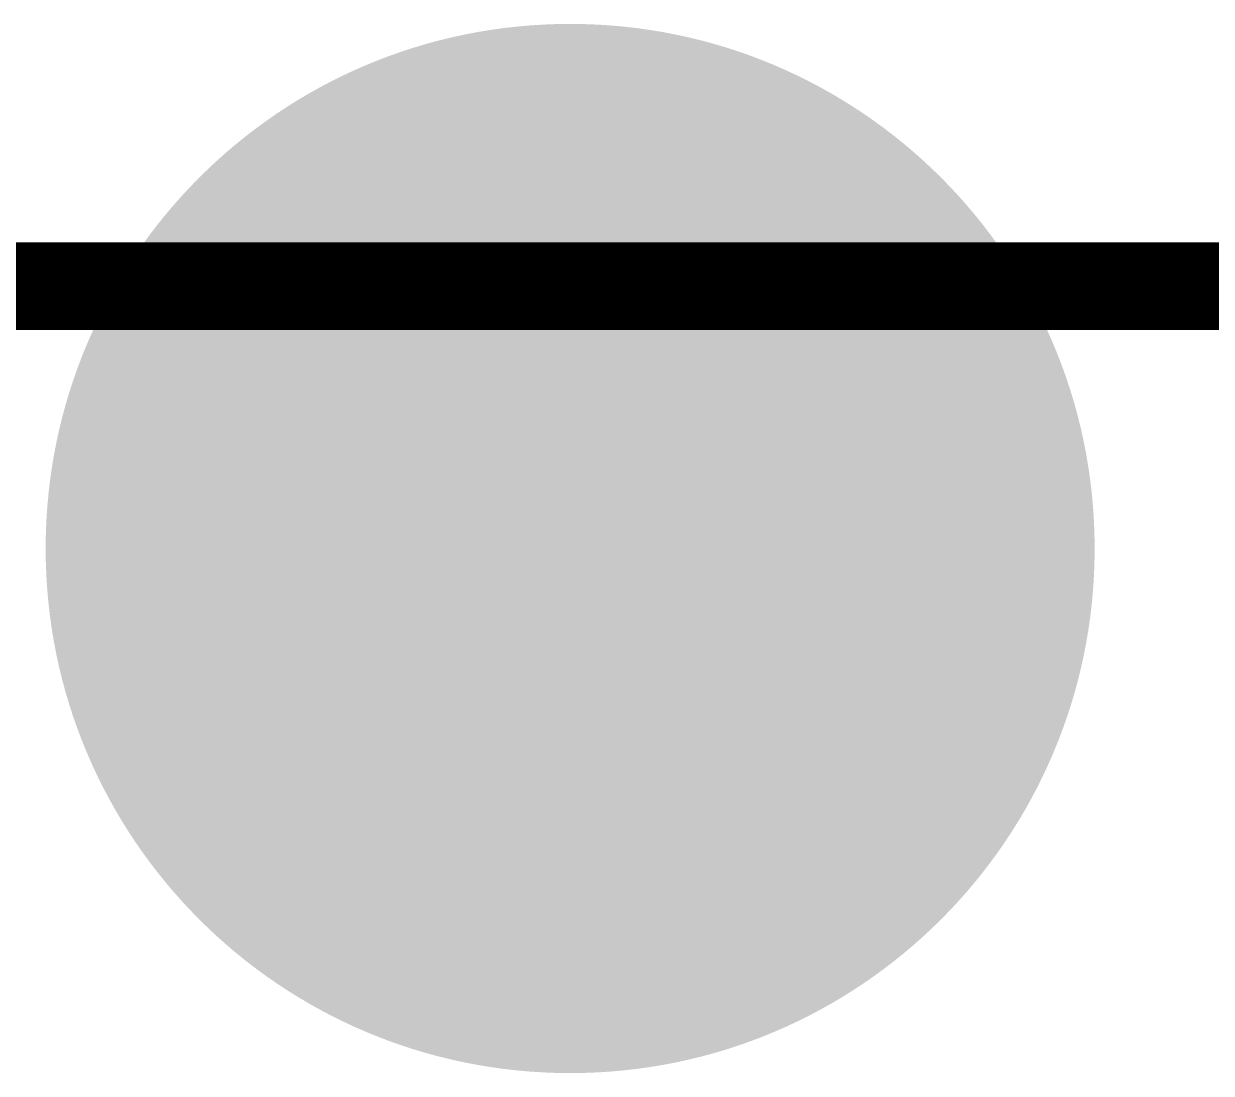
# Model space of a CAD drawing. Header units: inches. Extents: x -3 to 191, y -18 to 93.
# Drawn here: x 102.287 to 102.967, y 48.8 to 49.4 of the extents above; entities that cross this region are included whole.
import ezdxf

# ---------------------------------------------------------------- set-up
doc = ezdxf.new("R2010")
doc.units = ezdxf.units.IN
for name, color, linetype in [('Bottom Layer', 5, 'Continuous'), ('GND 1', 90, 'Continuous'), ('GND 2', 156, 'Continuous'), ('Mechanical 15', 56, 'Continuous'), ('PWR', 16, 'Continuous'), ('Signal L4', 76, 'Continuous'), ('Top Layer', 1, 'Continuous'), ('Via Holes', 16, 'Continuous')]:
    doc.layers.add(name, color=color, linetype=linetype)

# ---------------------------------------------------------------- blocks, each defined once
blk = doc.blocks.new('SOIC127P600X175_8N_538')
at = {"layer": 'Mechanical 15'}
blk.add_lwpolyline([(-3.725, -2.75, 0.05, 0.05, 0), (3.725, -2.75, 0.05, 0.05, 0)], format="xyseb", dxfattribs=at)

msp = doc.modelspace()

# ---------------------------------------------------------------- hatches: boundary and pattern name
at = {"layer": 'Bottom Layer'}
h = msp.add_hatch(color=5, dxfattribs=at)
edge = h.paths.add_edge_path()
edge.add_arc((102.60002, 49.1), 0.3, 0, 360)
at = {"layer": 'GND 1'}
h = msp.add_hatch(color=90, dxfattribs=at)
edge = h.paths.add_edge_path()
edge.add_arc((102.60002, 49.1), 0.3, 0, 360)
at = {"layer": 'GND 2'}
h = msp.add_hatch(color=156, dxfattribs=at)
edge = h.paths.add_edge_path()
edge.add_arc((102.60002, 49.1), 0.3, 0, 360)
at = {"layer": 'PWR'}
h = msp.add_hatch(color=16, dxfattribs=at)
edge = h.paths.add_edge_path()
edge.add_arc((102.60002, 49.1), 0.3, 0, 360)
at = {"layer": 'Signal L4'}
h = msp.add_hatch(color=76, dxfattribs=at)
edge = h.paths.add_edge_path()
edge.add_arc((102.60002, 49.1), 0.3, 0, 360)
at = {"layer": 'Top Layer'}
h = msp.add_hatch(color=1, dxfattribs=at)
edge = h.paths.add_edge_path()
edge.add_arc((102.60002, 49.1), 0.3, 0, 360)
at = {"layer": 'Via Holes'}
h = msp.add_hatch(color=7, dxfattribs=at)
edge = h.paths.add_edge_path()
edge.add_arc((102.60002, 49.1), 0.15, 0, 360)

# ---------------------------------------------------------------- block references
msp.add_blockref('SOIC127P600X175_8N_538', (99.75001, 52))

doc.saveas('drawing.dxf')
